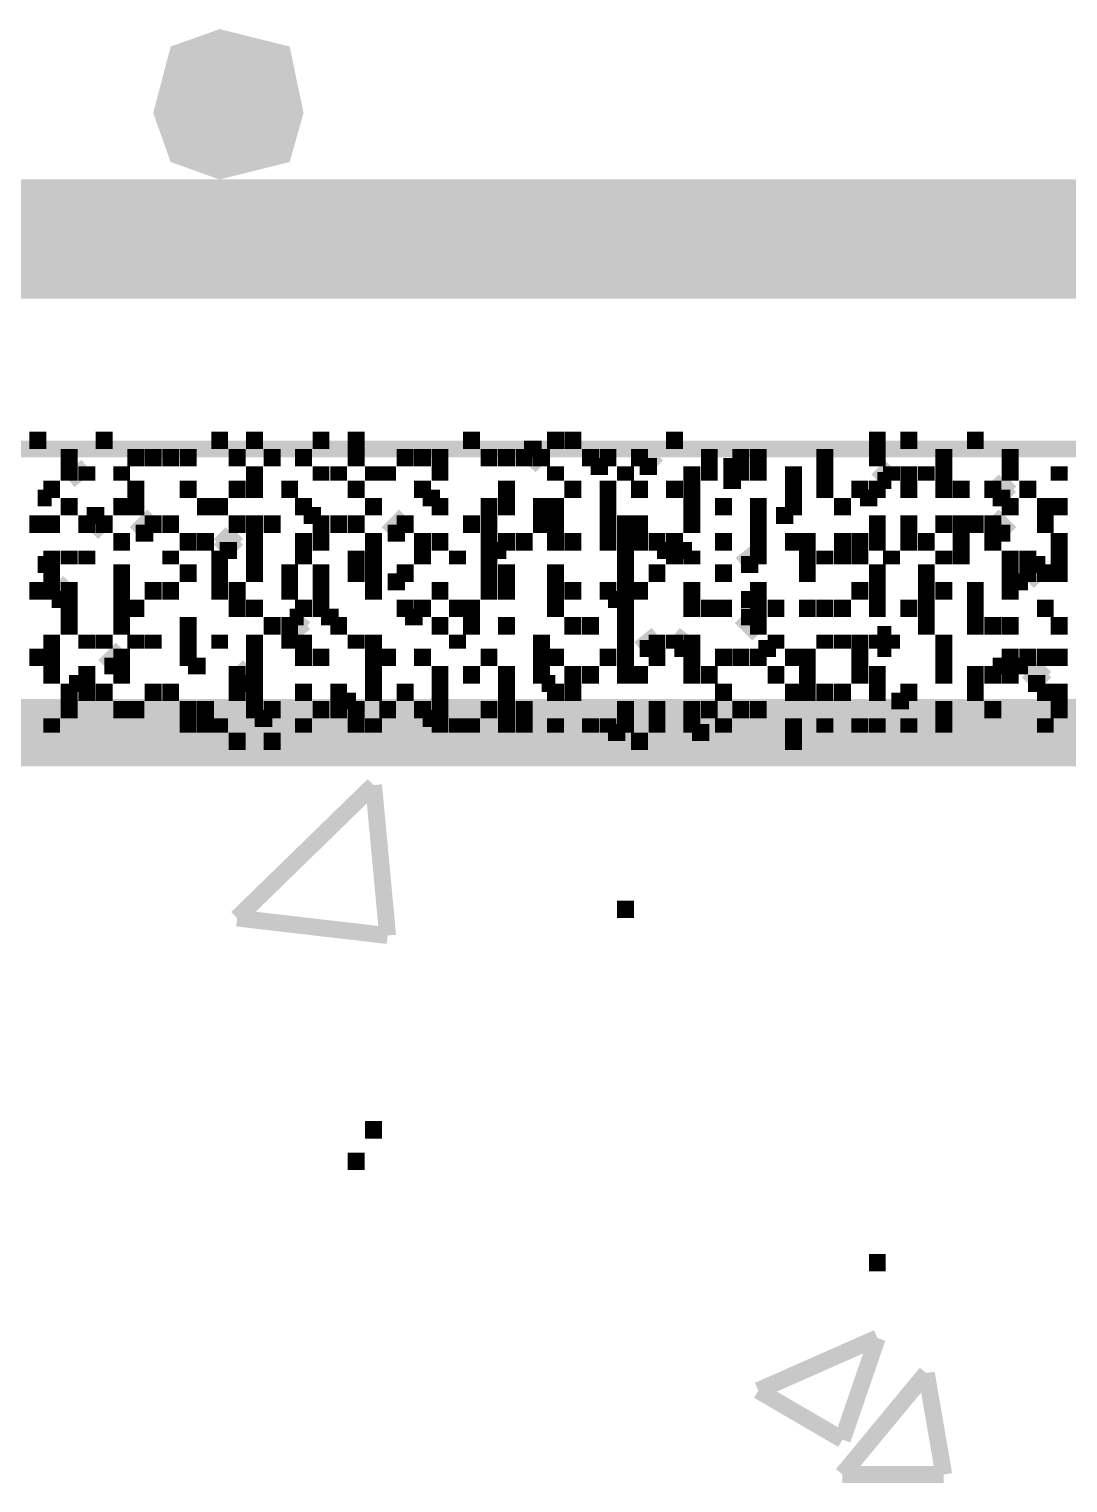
# Model space of a CAD drawing. Header units: millimetres. Extents: x 5 to 350, y 3 to 213.
# Drawn here: x 84.38 to 89.61, y 116.62 to 123.95 of the extents above; entities that cross this region are included whole.
import ezdxf

# ---------------------------------------------------------------- set-up
doc = ezdxf.new("R2010")
doc.units = ezdxf.units.MM
doc.layers.add('H', color=251, linetype='Continuous')
doc.layers.add('P', color=255, linetype='Continuous')

msp = doc.modelspace()

# ---------------------------------------------------------------- hatches: boundary and pattern name
at = {"layer": 'H', "linetype": 'Continuous'}
for points in [[(85.337, 123.525), (85.09, 123.86), (85.337, 123.948), (85.337, 123.525)], [(85.337, 123.525), (85.337, 123.948), (85.69, 123.86), (85.337, 123.525)], [(85.002, 123.525), (85.09, 123.86), (85.337, 123.525), (85.002, 123.525)], [(85.337, 123.525), (85.69, 123.86), (85.76, 123.525), (85.337, 123.525)], [(85.09, 123.278), (85.002, 123.525), (85.337, 123.525), (85.09, 123.278)], [(85.337, 123.19), (85.09, 123.278), (85.337, 123.525), (85.337, 123.19)], [(85.337, 123.19), (85.337, 123.525), (85.69, 123.278), (85.337, 123.19)], [(85.69, 123.278), (85.337, 123.525), (85.76, 123.525), (85.69, 123.278)], [(78.916, 122.59), (124.795, 123.19), (124.795, 122.59), (78.916, 122.59)], [(78.916, 122.59), (79.498, 123.19), (124.795, 123.19), (78.916, 122.59)]]:
    msp.add_hatch(color=256, dxfattribs=at).paths.add_polyline_path(points)

# ---------------------------------------------------------------- linework, layer by layer
at = {"layer": 'P'}
for points, const_width in [([(84.42, 121.832), (84.42, 121.92)], 0.085), ([(84.755, 121.832), (84.755, 121.92)], 0.085), ([(85.337, 121.832), (85.337, 121.92)], 0.085), ([(85.513, 121.832), (85.513, 121.92)], 0.085), ([(85.848, 121.832), (85.848, 121.92)], 0.085), ([(86.025, 121.832), (86.025, 121.92)], 0.085), ([(86.025, 121.832), (86.025, 121.92)], 0.085), ([(86.607, 121.832), (86.607, 121.92)], 0.085), ([(87.03, 121.832), (87.03, 121.92)], 0.085), ([(87.03, 121.832), (87.03, 121.92)], 0.085), ([(87.03, 121.832), (87.03, 121.92)], 0.085), ([(87.118, 121.832), (87.118, 121.92)], 0.085), ([(87.63, 121.832), (87.63, 121.92)], 0.085), ([(88.653, 121.832), (88.653, 121.92)], 0.085), ([(88.812, 121.832), (88.812, 121.92)], 0.085), ([(89.147, 121.832), (89.147, 121.92)], 0.085), ([(78.493, 121.832), (126.065, 121.832)], 0.085), ([(84.578, 121.744), (84.578, 121.832)], 0.085), ([(84.914, 121.744), (84.914, 121.832)], 0.085), ([(85.002, 121.744), (85.002, 121.832)], 0.085), ([(85.09, 121.744), (85.09, 121.832)], 0.085), ([(85.178, 121.744), (85.178, 121.832)], 0.085), ([(85.425, 121.744), (85.425, 121.832)], 0.085), ([(85.425, 121.744), (85.425, 121.832)], 0.085), ([(85.602, 121.744), (85.602, 121.832)], 0.085), ([(85.76, 121.744), (85.76, 121.832)], 0.085), ([(86.025, 121.744), (86.025, 121.832)], 0.085), ([(86.272, 121.744), (86.272, 121.832)], 0.085), ([(86.36, 121.744), (86.36, 121.832)], 0.085), ([(86.448, 121.744), (86.448, 121.832)], 0.085), ([(86.695, 121.744), (86.695, 121.832)], 0.085), ([(86.783, 121.744), (86.783, 121.832)], 0.085), ([(86.872, 121.832), (86.96, 121.832)], 0.085), ([(86.872, 121.832), (86.96, 121.744)], 0.085), ([(86.872, 121.744), (86.872, 121.832)], 0.085), ([(86.96, 121.744), (86.96, 121.832)], 0.085), ([(86.96, 121.744), (86.96, 121.832)], 0.085), ([(87.207, 121.744), (87.295, 121.832)], 0.085), ([(87.207, 121.744), (87.207, 121.832)], 0.085), ([(87.295, 121.744), (87.295, 121.832)], 0.085), ([(87.454, 121.744), (87.454, 121.832)], 0.085), ([(87.542, 121.744), (87.454, 121.832)], 0.085), ([(87.806, 121.744), (87.806, 121.832)], 0.085), ([(87.806, 121.744), (87.806, 121.832)], 0.085), ([(87.806, 121.744), (87.806, 121.832)], 0.085), ([(87.965, 121.744), (87.965, 121.832)], 0.085), ([(88.053, 121.744), (88.053, 121.832)], 0.085), ([(88.388, 121.744), (88.388, 121.832)], 0.085), ([(88.388, 121.744), (88.388, 121.832)], 0.085), ([(88.653, 121.744), (88.653, 121.832)], 0.085), ([(88.988, 121.744), (88.988, 121.832)], 0.085), ([(89.323, 121.744), (89.323, 121.832)], 0.085), ([(84.578, 121.673), (84.667, 121.744)], 0.085), ([(84.578, 121.673), (84.578, 121.744)], 0.085), ([(84.578, 121.673), (84.667, 121.744)], 0.085), ([(84.578, 121.673), (84.578, 121.744)], 0.085), ([(84.667, 121.673), (84.667, 121.744)], 0.085), ([(84.843, 121.673), (84.843, 121.744)], 0.085), ([(84.843, 121.673), (84.843, 121.744)], 0.085), ([(85.513, 121.673), (85.513, 121.744)], 0.085), ([(85.513, 121.673), (85.513, 121.744)], 0.085), ([(85.513, 121.673), (85.513, 121.744)], 0.085), ([(85.848, 121.673), (85.848, 121.744)], 0.085), ([(85.937, 121.673), (85.937, 121.744)], 0.085), ([(86.113, 121.673), (86.113, 121.744)], 0.085), ([(86.184, 121.673), (86.184, 121.744)], 0.085), ([(86.448, 121.673), (86.448, 121.744)], 0.085), ([(87.03, 121.673), (87.03, 121.744)], 0.085), ([(87.207, 121.744), (87.295, 121.744)], 0.085), ([(87.383, 121.673), (87.383, 121.744)], 0.085), ([(87.383, 121.673), (87.383, 121.744)], 0.085), ([(87.454, 121.744), (87.542, 121.744)], 0.085), ([(87.718, 121.673), (87.718, 121.744)], 0.085), ([(87.718, 121.673), (87.718, 121.744)], 0.085), ([(87.806, 121.673), (87.806, 121.744)], 0.085), ([(87.877, 121.744), (87.965, 121.744)], 0.085), ([(87.877, 121.744), (87.965, 121.744)], 0.085), ([(87.965, 121.673), (87.965, 121.744)], 0.085), ([(88.053, 121.673), (88.053, 121.744)], 0.085), ([(88.053, 121.673), (88.053, 121.744)], 0.085), ([(88.23, 121.673), (88.23, 121.744)], 0.085), ([(88.388, 121.673), (88.388, 121.744)], 0.085), ([(88.388, 121.673), (88.388, 121.744)], 0.085), ([(88.388, 121.673), (88.388, 121.744)], 0.085), ([(88.388, 121.673), (88.388, 121.744)], 0.085), ([(88.388, 121.673), (88.388, 121.744)], 0.085), ([(88.653, 121.673), (88.724, 121.744)], 0.085), ([(88.724, 121.673), (88.724, 121.744)], 0.085), ([(88.724, 121.673), (88.724, 121.744)], 0.085), ([(88.812, 121.673), (88.812, 121.744)], 0.085), ([(88.812, 121.673), (88.812, 121.744)], 0.085), ([(88.812, 121.673), (88.812, 121.744)], 0.085), ([(88.9, 121.673), (88.9, 121.744)], 0.085), ([(88.988, 121.673), (88.988, 121.744)], 0.085), ([(89.323, 121.673), (89.323, 121.744)], 0.085), ([(89.57, 121.673), (89.57, 121.744)], 0.085), ([(89.57, 121.673), (89.57, 121.744)], 0.085), ([(89.57, 121.673), (89.57, 121.744)], 0.085), ([(84.49, 121.585), (84.49, 121.673)], 0.085), ([(84.914, 121.585), (84.914, 121.673)], 0.085), ([(85.178, 121.585), (85.178, 121.673)], 0.085), ([(85.178, 121.585), (85.178, 121.673)], 0.085), ([(85.425, 121.585), (85.425, 121.673)], 0.085), ([(85.513, 121.585), (85.513, 121.673)], 0.085), ([(85.513, 121.585), (85.513, 121.673)], 0.085), ([(85.69, 121.585), (85.69, 121.673)], 0.085), ([(86.025, 121.585), (86.025, 121.673)], 0.085), ([(86.36, 121.585), (86.36, 121.673)], 0.085), ([(86.783, 121.585), (86.783, 121.673)], 0.085), ([(87.118, 121.585), (87.118, 121.673)], 0.085), ([(87.295, 121.585), (87.295, 121.673)], 0.085), ([(87.295, 121.585), (87.295, 121.673)], 0.085), ([(87.454, 121.585), (87.454, 121.673)], 0.085), ([(87.63, 121.585), (87.63, 121.673)], 0.085), ([(87.718, 121.585), (87.718, 121.673)], 0.085), ([(87.877, 121.673), (87.965, 121.673)], 0.085), ([(87.877, 121.673), (87.965, 121.673)], 0.085), ([(88.23, 121.585), (88.23, 121.673)], 0.085), ([(88.388, 121.585), (88.388, 121.673)], 0.085), ([(88.565, 121.585), (88.565, 121.673)], 0.085), ([(88.653, 121.585), (88.653, 121.673)], 0.085), ([(88.653, 121.673), (88.724, 121.673)], 0.085), ([(88.653, 121.585), (88.653, 121.673)], 0.085), ([(88.812, 121.585), (88.812, 121.673)], 0.085), ([(88.988, 121.585), (88.988, 121.673)], 0.085), ([(89.076, 121.585), (89.076, 121.673)], 0.085), ([(89.235, 121.585), (89.323, 121.673)], 0.085), ([(89.323, 121.585), (89.235, 121.673)], 0.085), ([(89.235, 121.585), (89.235, 121.673)], 0.085), ([(89.412, 121.585), (89.412, 121.673)], 0.085), ([(84.42, 121.585), (84.49, 121.585)], 0.085), ([(84.42, 121.585), (84.49, 121.585)], 0.085), ([(84.578, 121.497), (84.578, 121.585)], 0.085), ([(84.578, 121.497), (84.578, 121.585)], 0.085), ([(84.843, 121.497), (84.843, 121.585)], 0.085), ([(84.843, 121.497), (84.843, 121.585)], 0.085), ([(84.843, 121.497), (84.843, 121.585)], 0.085), ([(84.914, 121.585), (84.914, 121.497)], 0.085), ([(84.914, 121.497), (84.914, 121.585)], 0.085), ([(84.914, 121.497), (84.914, 121.585)], 0.085), ([(85.266, 121.497), (85.266, 121.585)], 0.085), ([(85.266, 121.497), (85.266, 121.585)], 0.085), ([(85.337, 121.497), (85.337, 121.585)], 0.085), ([(85.337, 121.497), (85.337, 121.585)], 0.085), ([(85.337, 121.497), (85.337, 121.585)], 0.085), ([(85.76, 121.497), (85.76, 121.585)], 0.085), ([(85.76, 121.497), (85.76, 121.585)], 0.085), ([(86.113, 121.497), (86.113, 121.585)], 0.085), ([(86.36, 121.585), (86.448, 121.585)], 0.085), ([(86.36, 121.585), (86.448, 121.585)], 0.085), ([(86.448, 121.497), (86.448, 121.585)], 0.085), ([(86.695, 121.497), (86.695, 121.585)], 0.085), ([(86.783, 121.497), (86.783, 121.585)], 0.085), ([(86.96, 121.497), (86.96, 121.585)], 0.085), ([(87.03, 121.497), (87.03, 121.585)], 0.085), ([(87.295, 121.585), (87.295, 121.497)], 0.085), ([(87.295, 121.497), (87.295, 121.585)], 0.085), ([(87.718, 121.497), (87.718, 121.585)], 0.085), ([(87.877, 121.497), (87.877, 121.585)], 0.085), ([(88.053, 121.497), (88.053, 121.585)], 0.085), ([(88.23, 121.497), (88.23, 121.585)], 0.085), ([(88.477, 121.497), (88.477, 121.585)], 0.085), ([(88.565, 121.585), (88.653, 121.585)], 0.085), ([(88.565, 121.585), (88.653, 121.585)], 0.085), ([(89.235, 121.585), (89.323, 121.585)], 0.085), ([(89.323, 121.497), (89.323, 121.585)], 0.085), ([(89.5, 121.497), (89.5, 121.585)], 0.085), ([(89.57, 121.497), (89.57, 121.585)], 0.085), ([(84.42, 121.408), (84.42, 121.497)], 0.085), ([(84.49, 121.408), (84.49, 121.497)], 0.085), ([(84.49, 121.408), (84.49, 121.497)], 0.085), ([(84.667, 121.497), (84.755, 121.497)], 0.085), ([(84.667, 121.497), (84.755, 121.408)], 0.085), ([(84.667, 121.408), (84.667, 121.497)], 0.085), ([(84.755, 121.408), (84.755, 121.497)], 0.085), ([(84.755, 121.408), (84.755, 121.497)], 0.085), ([(84.914, 121.408), (85.002, 121.497)], 0.085), ([(85.002, 121.408), (85.002, 121.497)], 0.085), ([(85.09, 121.408), (85.09, 121.497)], 0.085), ([(85.425, 121.408), (85.425, 121.497)], 0.085), ([(85.513, 121.408), (85.513, 121.497)], 0.085), ([(85.602, 121.408), (85.602, 121.497)], 0.085), ([(85.76, 121.497), (85.848, 121.497)], 0.085), ([(85.848, 121.408), (85.848, 121.497)], 0.085), ([(85.848, 121.408), (85.848, 121.497)], 0.085), ([(85.848, 121.408), (85.848, 121.497)], 0.085), ([(85.848, 121.408), (85.848, 121.497)], 0.085), ([(85.848, 121.408), (85.848, 121.497)], 0.085), ([(85.937, 121.408), (85.937, 121.497)], 0.085), ([(86.025, 121.408), (86.025, 121.497)], 0.085), ([(86.184, 121.408), (86.272, 121.497)], 0.085), ([(86.272, 121.408), (86.272, 121.497)], 0.085), ([(86.272, 121.408), (86.272, 121.497)], 0.085), ([(86.272, 121.408), (86.272, 121.497)], 0.085), ([(86.272, 121.408), (86.272, 121.497)], 0.085), ([(86.607, 121.408), (86.607, 121.497)], 0.085), ([(86.607, 121.408), (86.607, 121.497)], 0.085), ([(86.695, 121.408), (86.695, 121.497)], 0.085), ([(86.695, 121.408), (86.695, 121.497)], 0.085), ([(86.695, 121.408), (86.695, 121.497)], 0.085), ([(86.96, 121.408), (86.96, 121.497)], 0.085), ([(87.03, 121.408), (87.03, 121.497)], 0.085), ([(87.295, 121.408), (87.295, 121.497)], 0.085), ([(87.383, 121.408), (87.383, 121.497)], 0.085), ([(87.454, 121.408), (87.454, 121.497)], 0.085), ([(87.718, 121.408), (87.718, 121.497)], 0.085), ([(88.053, 121.408), (88.053, 121.497)], 0.085), ([(88.142, 121.497), (88.23, 121.497)], 0.085), ([(88.142, 121.497), (88.23, 121.497)], 0.085), ([(88.142, 121.497), (88.23, 121.497)], 0.085), ([(88.653, 121.408), (88.653, 121.497)], 0.085), ([(88.812, 121.408), (88.812, 121.497)], 0.085), ([(88.988, 121.408), (88.988, 121.497)], 0.085), ([(89.076, 121.408), (89.076, 121.497)], 0.085), ([(89.076, 121.408), (89.076, 121.497)], 0.085), ([(89.076, 121.408), (89.076, 121.497)], 0.085), ([(89.147, 121.408), (89.147, 121.497)], 0.085), ([(89.235, 121.408), (89.235, 121.497)], 0.085), ([(89.323, 121.408), (89.235, 121.497)], 0.085), ([(89.5, 121.408), (89.5, 121.497)], 0.085), ([(84.843, 121.32), (84.843, 121.408)], 0.085), ([(84.914, 121.408), (85.002, 121.408)], 0.085), ([(85.178, 121.32), (85.178, 121.408)], 0.085), ([(85.266, 121.32), (85.266, 121.408)], 0.085), ([(85.337, 121.32), (85.425, 121.408)], 0.085), ([(85.425, 121.32), (85.337, 121.408)], 0.085), ([(85.513, 121.32), (85.513, 121.408)], 0.085), ([(85.76, 121.32), (85.76, 121.408)], 0.085), ([(85.848, 121.32), (85.848, 121.408)], 0.085), ([(86.113, 121.32), (86.113, 121.408)], 0.085), ([(86.184, 121.408), (86.272, 121.408)], 0.085), ([(86.36, 121.32), (86.36, 121.408)], 0.085), ([(86.448, 121.32), (86.448, 121.408)], 0.085), ([(86.695, 121.32), (86.695, 121.408)], 0.085), ([(86.783, 121.32), (86.783, 121.408)], 0.085), ([(86.783, 121.32), (86.783, 121.408)], 0.085), ([(86.783, 121.32), (86.783, 121.408)], 0.085), ([(86.872, 121.32), (86.872, 121.408)], 0.085), ([(87.03, 121.32), (87.03, 121.408)], 0.085), ([(87.118, 121.32), (87.118, 121.408)], 0.085), ([(87.118, 121.32), (87.118, 121.408)], 0.085), ([(87.118, 121.32), (87.118, 121.408)], 0.085), ([(87.118, 121.32), (87.118, 121.408)], 0.085), ([(87.295, 121.32), (87.295, 121.408)], 0.085), ([(87.383, 121.32), (87.383, 121.408)], 0.085), ([(87.454, 121.32), (87.454, 121.408)], 0.085), ([(87.542, 121.32), (87.542, 121.408)], 0.085), ([(87.63, 121.32), (87.63, 121.408)], 0.085), ([(87.877, 121.32), (87.877, 121.408)], 0.085), ([(88.053, 121.32), (88.053, 121.408)], 0.085), ([(88.23, 121.32), (88.23, 121.408)], 0.085), ([(88.3, 121.32), (88.3, 121.408)], 0.085), ([(88.477, 121.32), (88.477, 121.408)], 0.085), ([(88.565, 121.32), (88.565, 121.408)], 0.085), ([(88.653, 121.32), (88.653, 121.408)], 0.085), ([(88.812, 121.32), (88.812, 121.408)], 0.085), ([(88.9, 121.32), (88.9, 121.408)], 0.085), ([(89.076, 121.32), (89.076, 121.408)], 0.085), ([(89.235, 121.408), (89.323, 121.408)], 0.085), ([(89.235, 121.32), (89.235, 121.408)], 0.085), ([(89.57, 121.32), (89.57, 121.408)], 0.085), ([(84.49, 121.25), (84.49, 121.32)], 0.085), ([(84.578, 121.25), (84.578, 121.32)], 0.085), ([(84.667, 121.25), (84.667, 121.32)], 0.085), ([(85.09, 121.25), (85.09, 121.32)], 0.085), ([(85.337, 121.32), (85.425, 121.32)], 0.085), ([(85.337, 121.25), (85.337, 121.32)], 0.085), ([(85.513, 121.25), (85.513, 121.32)], 0.085), ([(85.76, 121.25), (85.76, 121.32)], 0.085), ([(86.025, 121.25), (86.025, 121.32)], 0.085), ([(86.025, 121.25), (86.025, 121.32)], 0.085), ([(86.025, 121.25), (86.025, 121.32)], 0.085), ([(86.113, 121.25), (86.113, 121.32)], 0.085), ([(86.36, 121.25), (86.36, 121.32)], 0.085), ([(86.536, 121.25), (86.536, 121.32)], 0.085), ([(86.695, 121.32), (86.783, 121.32)], 0.085), ([(86.695, 121.32), (86.783, 121.32)], 0.085), ([(86.695, 121.25), (86.695, 121.32)], 0.085), ([(87.383, 121.25), (87.383, 121.32)], 0.085), ([(87.542, 121.32), (87.63, 121.32)], 0.085), ([(87.63, 121.32), (87.542, 121.32)], 0.085), ([(87.63, 121.32), (87.718, 121.32)], 0.085), ([(87.63, 121.32), (87.63, 121.25)], 0.085), ([(87.63, 121.25), (87.63, 121.32)], 0.085), ([(87.718, 121.25), (87.718, 121.32)], 0.085), ([(87.718, 121.25), (87.718, 121.32)], 0.085), ([(87.718, 121.25), (87.718, 121.32)], 0.085), ([(87.965, 121.25), (88.053, 121.32)], 0.085), ([(88.053, 121.25), (88.053, 121.32)], 0.085), ([(88.053, 121.25), (88.053, 121.32)], 0.085), ([(88.053, 121.25), (88.053, 121.32)], 0.085), ([(88.053, 121.25), (88.053, 121.32)], 0.085), ([(88.3, 121.25), (88.3, 121.32)], 0.085), ([(88.388, 121.25), (88.388, 121.32)], 0.085), ([(88.477, 121.25), (88.477, 121.32)], 0.085), ([(88.477, 121.25), (88.477, 121.32)], 0.085), ([(88.477, 121.25), (88.477, 121.32)], 0.085), ([(88.565, 121.25), (88.565, 121.32)], 0.085), ([(88.565, 121.25), (88.565, 121.32)], 0.085), ([(88.565, 121.25), (88.565, 121.32)], 0.085), ([(88.724, 121.25), (88.724, 121.32)], 0.085), ([(88.988, 121.25), (88.988, 121.32)], 0.085), ([(89.076, 121.25), (89.076, 121.32)], 0.085), ([(89.323, 121.25), (89.323, 121.32)], 0.085), ([(89.412, 121.25), (89.412, 121.32)], 0.085), ([(89.57, 121.25), (89.57, 121.32)], 0.085), ([(84.42, 121.25), (84.49, 121.25)], 0.085), ([(84.42, 121.25), (84.49, 121.25)], 0.085), ([(84.49, 121.162), (84.49, 121.25)], 0.085), ([(84.49, 121.162), (84.49, 121.25)], 0.085), ([(84.843, 121.162), (84.843, 121.25)], 0.085), ([(84.843, 121.162), (84.843, 121.25)], 0.085), ([(85.178, 121.162), (85.178, 121.25)], 0.085), ([(85.178, 121.162), (85.178, 121.25)], 0.085), ([(85.178, 121.162), (85.178, 121.25)], 0.085), ([(85.337, 121.25), (85.337, 121.162)], 0.085), ([(85.337, 121.162), (85.337, 121.25)], 0.085), ([(85.513, 121.162), (85.513, 121.25)], 0.085), ([(85.513, 121.162), (85.513, 121.25)], 0.085), ([(85.69, 121.162), (85.69, 121.25)], 0.085), ([(85.848, 121.162), (85.848, 121.25)], 0.085), ([(86.025, 121.162), (86.025, 121.25)], 0.085), ([(86.113, 121.162), (86.113, 121.25)], 0.085), ([(86.272, 121.162), (86.272, 121.25)], 0.085), ([(86.695, 121.162), (86.695, 121.25)], 0.085), ([(86.695, 121.162), (86.695, 121.25)], 0.085), ([(86.695, 121.162), (86.695, 121.25)], 0.085), ([(86.783, 121.162), (86.783, 121.25)], 0.085), ([(87.03, 121.162), (87.03, 121.25)], 0.085), ([(87.383, 121.162), (87.383, 121.25)], 0.085), ([(87.542, 121.162), (87.542, 121.25)], 0.085), ([(87.877, 121.162), (87.877, 121.25)], 0.085), ([(87.965, 121.25), (88.053, 121.25)], 0.085), ([(88.3, 121.162), (88.3, 121.25)], 0.085), ([(88.653, 121.162), (88.653, 121.25)], 0.085), ([(88.9, 121.162), (88.9, 121.25)], 0.085), ([(88.9, 121.162), (88.9, 121.25)], 0.085), ([(88.9, 121.162), (88.9, 121.25)], 0.085), ([(89.323, 121.162), (89.323, 121.25)], 0.085), ([(89.412, 121.25), (89.5, 121.25)], 0.085), ([(89.412, 121.25), (89.412, 121.162)], 0.085), ([(89.412, 121.162), (89.5, 121.25)], 0.085), ([(89.5, 121.162), (89.5, 121.25)], 0.085), ([(89.5, 121.162), (89.5, 121.25)], 0.085), ([(89.57, 121.162), (89.57, 121.25)], 0.085), ([(84.42, 121.073), (84.42, 121.162)], 0.085), ([(84.49, 121.073), (84.578, 121.162)], 0.085), ([(84.49, 121.073), (84.49, 121.162)], 0.085), ([(84.578, 121.073), (84.578, 121.162)], 0.085), ([(84.843, 121.073), (84.843, 121.162)], 0.085), ([(85.002, 121.073), (85.002, 121.162)], 0.085), ([(85.002, 121.073), (85.002, 121.162)], 0.085), ([(85.002, 121.073), (85.002, 121.162)], 0.085), ([(85.09, 121.073), (85.09, 121.162)], 0.085), ([(85.337, 121.073), (85.337, 121.162)], 0.085), ([(85.337, 121.073), (85.337, 121.162)], 0.085), ([(85.425, 121.073), (85.425, 121.162)], 0.085), ([(85.69, 121.073), (85.69, 121.162)], 0.085), ([(85.848, 121.073), (85.848, 121.162)], 0.085), ([(86.113, 121.073), (86.113, 121.162)], 0.085), ([(86.113, 121.073), (86.113, 121.162)], 0.085), ([(86.184, 121.162), (86.272, 121.162)], 0.085), ([(86.184, 121.162), (86.272, 121.162)], 0.085), ([(86.448, 121.073), (86.448, 121.162)], 0.085), ([(86.448, 121.073), (86.448, 121.162)], 0.085), ([(86.695, 121.073), (86.695, 121.162)], 0.085), ([(86.783, 121.073), (86.783, 121.162)], 0.085), ([(87.03, 121.073), (87.03, 121.162)], 0.085), ([(87.118, 121.073), (87.118, 121.162)], 0.085), ([(87.118, 121.073), (87.118, 121.162)], 0.085), ([(87.118, 121.073), (87.118, 121.162)], 0.085), ([(87.118, 121.073), (87.118, 121.162)], 0.085), ([(87.118, 121.073), (87.118, 121.162)], 0.085), ([(87.295, 121.073), (87.295, 121.162)], 0.085), ([(87.383, 121.073), (87.383, 121.162)], 0.085), ([(87.454, 121.073), (87.454, 121.162)], 0.085), ([(87.718, 121.073), (87.718, 121.162)], 0.085), ([(88.053, 121.073), (88.053, 121.162)], 0.085), ([(88.565, 121.073), (88.565, 121.162)], 0.085), ([(88.653, 121.073), (88.653, 121.162)], 0.085), ([(88.9, 121.073), (88.9, 121.162)], 0.085), ([(88.988, 121.073), (88.988, 121.162)], 0.085), ([(89.147, 121.073), (89.147, 121.162)], 0.085), ([(89.323, 121.162), (89.412, 121.162)], 0.085), ([(89.323, 121.162), (89.412, 121.162)], 0.085), ([(89.412, 121.162), (89.323, 121.162)], 0.085), ([(89.323, 121.073), (89.323, 121.162)], 0.085), ([(84.49, 121.073), (84.578, 121.073)], 0.085), ([(84.578, 120.985), (84.578, 121.073)], 0.085), ([(84.843, 120.985), (84.843, 121.073)], 0.085), ([(84.843, 120.985), (84.843, 121.073)], 0.085), ([(84.843, 120.985), (84.843, 121.073)], 0.085), ([(84.914, 120.985), (84.914, 121.073)], 0.085), ([(84.914, 120.985), (84.914, 121.073)], 0.085), ([(85.425, 121.073), (85.425, 120.985)], 0.085), ([(85.425, 120.985), (85.425, 121.073)], 0.085), ([(85.513, 120.985), (85.513, 121.073)], 0.085), ([(85.76, 120.985), (85.76, 121.073)], 0.085), ([(85.848, 120.985), (85.848, 121.073)], 0.085), ([(86.272, 120.985), (86.272, 121.073)], 0.085), ([(86.36, 120.985), (86.36, 121.073)], 0.085), ([(86.36, 120.985), (86.36, 121.073)], 0.085), ([(86.536, 120.985), (86.536, 121.073)], 0.085), ([(86.607, 120.985), (86.607, 121.073)], 0.085), ([(87.03, 120.985), (87.03, 121.073)], 0.085), ([(87.295, 121.073), (87.383, 121.073)], 0.085), ([(87.295, 121.073), (87.383, 121.073)], 0.085), ([(87.383, 120.985), (87.383, 121.073)], 0.085), ([(87.718, 120.985), (87.718, 121.073)], 0.085), ([(87.806, 120.985), (87.806, 121.073)], 0.085), ([(87.877, 120.985), (87.877, 121.073)], 0.085), ([(87.965, 121.073), (88.053, 121.073)], 0.085), ([(87.965, 121.073), (88.053, 121.073)], 0.085), ([(88.053, 120.985), (88.053, 121.073)], 0.085), ([(88.142, 120.985), (88.142, 121.073)], 0.085), ([(88.142, 120.985), (88.142, 121.073)], 0.085), ([(88.3, 120.985), (88.3, 121.073)], 0.085), ([(88.388, 120.985), (88.388, 121.073)], 0.085), ([(88.477, 120.985), (88.477, 121.073)], 0.085), ([(88.653, 120.985), (88.653, 121.073)], 0.085), ([(88.812, 120.985), (88.812, 121.073)], 0.085), ([(88.812, 120.985), (88.812, 121.073)], 0.085), ([(88.9, 120.985), (88.9, 121.073)], 0.085), ([(88.9, 120.985), (88.9, 121.073)], 0.085), ([(88.9, 120.985), (88.9, 121.073)], 0.085), ([(89.147, 120.985), (89.147, 121.073)], 0.085), ([(89.5, 120.985), (89.5, 121.073)], 0.085), ([(89.5, 120.985), (89.5, 121.073)], 0.085), ([(84.578, 120.897), (84.578, 120.985)], 0.085), ([(84.843, 120.897), (84.843, 120.985)], 0.085), ([(85.178, 120.897), (85.178, 120.985)], 0.085), ([(85.602, 120.897), (85.602, 120.985)], 0.085), ([(85.69, 120.985), (85.76, 120.985)], 0.085), ([(85.69, 120.985), (85.76, 120.897)], 0.085), ([(85.69, 120.897), (85.76, 120.985)], 0.085), ([(85.69, 120.897), (85.69, 120.985)], 0.085), ([(85.848, 120.985), (85.937, 120.985)], 0.085), ([(85.937, 120.985), (85.848, 120.985)], 0.085), ([(85.937, 120.897), (85.937, 120.985)], 0.085), ([(85.937, 120.897), (85.937, 120.985)], 0.085), ([(86.272, 120.985), (86.36, 120.985)], 0.085), ([(86.272, 120.985), (86.36, 120.985)], 0.085), ([(86.448, 120.897), (86.448, 120.985)], 0.085), ([(86.607, 120.897), (86.607, 120.985)], 0.085), ([(86.607, 120.897), (86.607, 120.985)], 0.085), ([(86.607, 120.897), (86.607, 120.985)], 0.085), ([(86.783, 120.897), (86.783, 120.985)], 0.085), ([(86.783, 120.897), (86.783, 120.985)], 0.085), ([(86.783, 120.897), (86.783, 120.985)], 0.085), ([(86.783, 120.897), (86.783, 120.985)], 0.085), ([(87.118, 120.897), (87.118, 120.985)], 0.085), ([(87.207, 120.897), (87.207, 120.985)], 0.085), ([(87.207, 120.897), (87.207, 120.985)], 0.085), ([(87.207, 120.897), (87.207, 120.985)], 0.085), ([(87.383, 120.897), (87.383, 120.985)], 0.085), ([(87.965, 120.985), (88.053, 120.985)], 0.085), ([(87.965, 120.985), (88.053, 120.897)], 0.085), ([(88.053, 120.897), (88.053, 120.985)], 0.085), ([(88.053, 120.897), (88.053, 120.985)], 0.085), ([(88.053, 120.897), (88.053, 120.985)], 0.085), ([(88.9, 120.897), (88.9, 120.985)], 0.085), ([(89.147, 120.897), (89.147, 120.985)], 0.085), ([(89.235, 120.897), (89.235, 120.985)], 0.085), ([(89.323, 120.897), (89.323, 120.985)], 0.085), ([(89.323, 120.897), (89.323, 120.985)], 0.085), ([(89.57, 120.897), (89.57, 120.985)], 0.085), ([(84.49, 120.826), (84.49, 120.897)], 0.085), ([(84.667, 120.826), (84.667, 120.897)], 0.085), ([(84.755, 120.826), (84.755, 120.897)], 0.085), ([(84.914, 120.826), (84.914, 120.897)], 0.085), ([(85.002, 120.826), (85.002, 120.897)], 0.085), ([(85.178, 120.826), (85.178, 120.897)], 0.085), ([(85.337, 120.826), (85.337, 120.897)], 0.085), ([(85.513, 120.826), (85.513, 120.897)], 0.085), ([(85.69, 120.826), (85.69, 120.897)], 0.085), ([(85.76, 120.826), (85.76, 120.897)], 0.085), ([(86.025, 120.826), (86.025, 120.897)], 0.085), ([(86.113, 120.826), (86.113, 120.897)], 0.085), ([(86.536, 120.826), (86.536, 120.897)], 0.085), ([(86.96, 120.826), (86.96, 120.897)], 0.085), ([(87.383, 120.826), (87.383, 120.897)], 0.085), ([(87.454, 120.826), (87.542, 120.897)], 0.085), ([(87.542, 120.826), (87.542, 120.897)], 0.085), ([(87.63, 120.826), (87.63, 120.897)], 0.085), ([(87.718, 120.826), (87.63, 120.897)], 0.085), ([(87.718, 120.826), (87.718, 120.897)], 0.085), ([(87.718, 120.826), (87.718, 120.897)], 0.085), ([(88.142, 120.826), (88.142, 120.897)], 0.085), ([(88.388, 120.826), (88.388, 120.897)], 0.085), ([(88.388, 120.826), (88.388, 120.897)], 0.085), ([(88.388, 120.826), (88.388, 120.897)], 0.085), ([(88.388, 120.826), (88.388, 120.897)], 0.085), ([(88.477, 120.826), (88.477, 120.897)], 0.085), ([(88.565, 120.826), (88.565, 120.897)], 0.085), ([(88.653, 120.826), (88.653, 120.897)], 0.085), ([(88.653, 120.897), (88.724, 120.897)], 0.085), ([(88.653, 120.826), (88.653, 120.897)], 0.085), ([(88.724, 120.826), (88.724, 120.897)], 0.085), ([(88.724, 120.826), (88.724, 120.897)], 0.085), ([(88.988, 120.826), (88.988, 120.897)], 0.085), ([(84.42, 120.738), (84.42, 120.826)], 0.085), ([(84.49, 120.738), (84.49, 120.826)], 0.085), ([(84.755, 120.738), (84.843, 120.826)], 0.085), ([(84.843, 120.738), (84.843, 120.826)], 0.085), ([(84.843, 120.738), (84.843, 120.826)], 0.085), ([(84.843, 120.738), (84.843, 120.826)], 0.085), ([(85.178, 120.738), (85.178, 120.826)], 0.085), ([(85.178, 120.738), (85.178, 120.826)], 0.085), ([(85.178, 120.738), (85.178, 120.826)], 0.085), ([(85.178, 120.738), (85.178, 120.826)], 0.085), ([(85.178, 120.738), (85.178, 120.826)], 0.085), ([(85.513, 120.738), (85.513, 120.826)], 0.085), ([(85.513, 120.738), (85.513, 120.826)], 0.085), ([(85.76, 120.738), (85.76, 120.826)], 0.085), ([(85.848, 120.738), (85.848, 120.826)], 0.085), ([(86.113, 120.738), (86.113, 120.826)], 0.085), ([(86.184, 120.738), (86.184, 120.826)], 0.085), ([(86.184, 120.738), (86.184, 120.826)], 0.085), ([(86.36, 120.738), (86.36, 120.826)], 0.085), ([(86.36, 120.738), (86.36, 120.826)], 0.085), ([(86.695, 120.738), (86.695, 120.826)], 0.085), ([(86.695, 120.738), (86.695, 120.826)], 0.085), ([(86.96, 120.738), (86.96, 120.826)], 0.085), ([(87.03, 120.738), (87.03, 120.826)], 0.085), ([(87.03, 120.738), (87.03, 120.826)], 0.085), ([(87.295, 120.738), (87.295, 120.826)], 0.085), ([(87.383, 120.738), (87.383, 120.826)], 0.085), ([(87.454, 120.826), (87.542, 120.826)], 0.085), ([(87.542, 120.738), (87.542, 120.826)], 0.085), ([(87.63, 120.826), (87.718, 120.826)], 0.085), ([(87.718, 120.738), (87.718, 120.826)], 0.085), ([(87.718, 120.738), (87.718, 120.826)], 0.085), ([(87.877, 120.738), (87.877, 120.826)], 0.085), ([(87.965, 120.738), (87.965, 120.826)], 0.085), ([(87.965, 120.738), (87.965, 120.826)], 0.085), ([(88.053, 120.826), (88.142, 120.826)], 0.085), ([(88.053, 120.826), (88.142, 120.826)], 0.085), ([(88.053, 120.738), (88.053, 120.826)], 0.085), ([(88.23, 120.738), (88.23, 120.826)], 0.085), ([(88.3, 120.738), (88.3, 120.826)], 0.085), ([(88.565, 120.738), (88.565, 120.826)], 0.085), ([(88.565, 120.738), (88.565, 120.826)], 0.085), ([(88.565, 120.738), (88.565, 120.826)], 0.085), ([(88.653, 120.826), (88.724, 120.826)], 0.085), ([(88.988, 120.738), (88.988, 120.826)], 0.085), ([(88.988, 120.738), (88.988, 120.826)], 0.085), ([(88.988, 120.738), (88.988, 120.826)], 0.085), ([(89.323, 120.738), (89.323, 120.826)], 0.085), ([(89.323, 120.738), (89.323, 120.826)], 0.085), ([(89.323, 120.738), (89.323, 120.826)], 0.085), ([(89.412, 120.738), (89.412, 120.826)], 0.085), ([(89.5, 120.738), (89.5, 120.826)], 0.085), ([(89.57, 120.738), (89.57, 120.826)], 0.085), ([(84.49, 120.65), (84.49, 120.738)], 0.085), ([(84.49, 120.65), (84.49, 120.738)], 0.085), ([(84.667, 120.65), (84.667, 120.738)], 0.085), ([(84.755, 120.738), (84.843, 120.738)], 0.085), ([(84.843, 120.65), (84.843, 120.738)], 0.085), ([(85.178, 120.738), (85.266, 120.738)], 0.085), ([(85.425, 120.65), (85.425, 120.738)], 0.085), ([(85.513, 120.65), (85.425, 120.738)], 0.085), ([(85.425, 120.65), (85.425, 120.738)], 0.085), ([(85.513, 120.65), (85.513, 120.738)], 0.085), ([(86.113, 120.738), (86.113, 120.65)], 0.085), ([(86.113, 120.65), (86.113, 120.738)], 0.085), ([(86.113, 120.65), (86.113, 120.738)], 0.085), ([(86.448, 120.65), (86.448, 120.738)], 0.085), ([(86.448, 120.65), (86.448, 120.738)], 0.085), ([(86.607, 120.65), (86.607, 120.738)], 0.085), ([(86.783, 120.65), (86.783, 120.738)], 0.085), ([(86.96, 120.65), (86.96, 120.738)], 0.085), ([(86.96, 120.65), (86.96, 120.738)], 0.085), ([(87.118, 120.65), (87.118, 120.738)], 0.085), ([(87.207, 120.65), (87.207, 120.738)], 0.085), ([(87.383, 120.65), (87.383, 120.738)], 0.085), ([(87.454, 120.65), (87.454, 120.738)], 0.085), ([(87.454, 120.65), (87.454, 120.738)], 0.085), ([(87.718, 120.65), (87.718, 120.738)], 0.085), ([(87.806, 120.65), (87.806, 120.738)], 0.085), ([(88.142, 120.65), (88.142, 120.738)], 0.085), ([(88.3, 120.65), (88.3, 120.738)], 0.085), ([(88.565, 120.65), (88.565, 120.738)], 0.085), ([(88.653, 120.65), (88.653, 120.738)], 0.085), ([(88.988, 120.65), (88.988, 120.738)], 0.085), ([(88.988, 120.65), (88.988, 120.738)], 0.085), ([(88.988, 120.65), (88.988, 120.738)], 0.085), ([(89.147, 120.65), (89.147, 120.738)], 0.085), ([(89.147, 120.65), (89.147, 120.738)], 0.085), ([(89.235, 120.738), (89.323, 120.738)], 0.085), ([(89.235, 120.738), (89.323, 120.738)], 0.085), ([(89.235, 120.65), (89.235, 120.738)], 0.085), ([(89.323, 120.738), (89.412, 120.738)], 0.085), ([(89.323, 120.65), (89.323, 120.738)], 0.085), ([(89.412, 120.65), (89.5, 120.738)], 0.085), ([(89.5, 120.65), (89.412, 120.738)], 0.085), ([(84.578, 120.65), (84.667, 120.65)], 0.085), ([(84.578, 120.65), (84.667, 120.65)], 0.085), ([(84.578, 120.562), (84.578, 120.65)], 0.085), ([(84.667, 120.562), (84.667, 120.65)], 0.085), ([(84.667, 120.562), (84.667, 120.65)], 0.085), ([(84.667, 120.562), (84.667, 120.65)], 0.085), ([(84.755, 120.562), (84.755, 120.65)], 0.085), ([(85.002, 120.562), (85.002, 120.65)], 0.085), ([(85.09, 120.562), (85.09, 120.65)], 0.085), ([(85.09, 120.562), (85.09, 120.65)], 0.085), ([(85.09, 120.562), (85.09, 120.65)], 0.085), ([(85.425, 120.65), (85.513, 120.65)], 0.085), ([(85.425, 120.562), (85.425, 120.65)], 0.085), ([(85.513, 120.562), (85.513, 120.65)], 0.085), ([(85.513, 120.562), (85.513, 120.65)], 0.085), ([(85.513, 120.562), (85.513, 120.65)], 0.085), ([(85.76, 120.562), (85.76, 120.65)], 0.085), ([(85.937, 120.562), (85.937, 120.65)], 0.085), ([(86.113, 120.562), (86.113, 120.65)], 0.085), ([(86.113, 120.562), (86.113, 120.65)], 0.085), ([(86.113, 120.562), (86.113, 120.65)], 0.085), ([(86.272, 120.562), (86.272, 120.65)], 0.085), ([(86.448, 120.562), (86.448, 120.65)], 0.085), ([(86.783, 120.562), (86.783, 120.65)], 0.085), ([(86.96, 120.65), (87.03, 120.65)], 0.085), ([(86.96, 120.65), (87.03, 120.65)], 0.085), ([(87.03, 120.562), (87.03, 120.65)], 0.085), ([(87.118, 120.562), (87.118, 120.65)], 0.085), ([(87.877, 120.562), (87.877, 120.65)], 0.085), ([(87.877, 120.562), (87.877, 120.65)], 0.085), ([(87.877, 120.562), (87.877, 120.65)], 0.085), ([(88.23, 120.562), (88.23, 120.65)], 0.085), ([(88.3, 120.562), (88.3, 120.65)], 0.085), ([(88.388, 120.562), (88.388, 120.65)], 0.085), ([(88.477, 120.562), (88.477, 120.65)], 0.085), ([(88.477, 120.562), (88.477, 120.65)], 0.085), ([(88.653, 120.562), (88.653, 120.65)], 0.085), ([(88.812, 120.562), (88.812, 120.65)], 0.085), ([(88.812, 120.562), (88.812, 120.65)], 0.085), ([(89.147, 120.562), (89.147, 120.65)], 0.085), ([(89.412, 120.65), (89.5, 120.65)], 0.085), ([(89.5, 120.562), (89.5, 120.65)], 0.085), ([(89.57, 120.562), (89.57, 120.65)], 0.085), ([(84.578, 120.474), (84.578, 120.562)], 0.085), ([(84.843, 120.474), (84.843, 120.562)], 0.085), ([(84.914, 120.474), (84.914, 120.562)], 0.085), ([(85.178, 120.474), (85.178, 120.562)], 0.085), ([(85.266, 120.474), (85.266, 120.562)], 0.085), ([(85.513, 120.474), (85.513, 120.562)], 0.085), ([(85.602, 120.474), (85.602, 120.562)], 0.085), ([(85.602, 120.474), (85.602, 120.562)], 0.085), ([(85.602, 120.474), (85.602, 120.562)], 0.085), ([(85.848, 120.474), (85.848, 120.562)], 0.085), ([(85.937, 120.562), (86.025, 120.562)], 0.085), ([(86.025, 120.474), (85.937, 120.562)], 0.085), ([(85.937, 120.474), (85.937, 120.562)], 0.085), ([(86.025, 120.474), (86.025, 120.562)], 0.085), ([(86.184, 120.474), (86.184, 120.562)], 0.085), ([(86.184, 120.474), (86.184, 120.562)], 0.085), ([(86.36, 120.474), (86.448, 120.562)], 0.085), ([(86.36, 120.474), (86.36, 120.562)], 0.085), ([(86.448, 120.474), (86.448, 120.562)], 0.085), ([(86.448, 120.474), (86.448, 120.562)], 0.085), ([(86.448, 120.474), (86.448, 120.562)], 0.085), ([(86.695, 120.474), (86.695, 120.562)], 0.085), ([(86.783, 120.474), (86.783, 120.562)], 0.085), ([(86.783, 120.474), (86.783, 120.562)], 0.085), ([(86.783, 120.474), (86.783, 120.562)], 0.085), ([(86.872, 120.474), (86.872, 120.562)], 0.085), ([(86.872, 120.474), (86.872, 120.562)], 0.085), ([(86.872, 120.474), (86.872, 120.562)], 0.085), ([(87.383, 120.474), (87.383, 120.562)], 0.085), ([(87.542, 120.474), (87.542, 120.562)], 0.085), ([(87.718, 120.474), (87.718, 120.562)], 0.085), ([(87.806, 120.474), (87.806, 120.562)], 0.085), ([(87.965, 120.474), (87.965, 120.562)], 0.085), ([(88.053, 120.474), (88.053, 120.562)], 0.085), ([(88.724, 120.562), (88.812, 120.562)], 0.085), ([(88.724, 120.562), (88.812, 120.562)], 0.085), ([(88.724, 120.562), (88.812, 120.562)], 0.085), ([(88.988, 120.474), (88.988, 120.562)], 0.085), ([(89.235, 120.474), (89.235, 120.562)], 0.085), ([(89.235, 120.474), (89.235, 120.562)], 0.085), ([(89.57, 120.474), (89.57, 120.562)], 0.085), ([(78.493, 120.403), (126.065, 120.403)], 0.339), ([(126.065, 120.403), (78.493, 120.403)], 0.339), ([(84.49, 120.403), (84.49, 120.474)], 0.085), ([(85.178, 120.403), (85.178, 120.474)], 0.085), ([(85.266, 120.403), (85.266, 120.474)], 0.085), ([(85.337, 120.403), (85.337, 120.474)], 0.085), ([(85.513, 120.474), (85.602, 120.474)], 0.085), ([(85.513, 120.474), (85.602, 120.474)], 0.085), ([(85.76, 120.403), (85.76, 120.474)], 0.085), ([(86.025, 120.403), (86.025, 120.474)], 0.085), ([(86.113, 120.403), (86.113, 120.474)], 0.085), ([(86.36, 120.474), (86.448, 120.474)], 0.085), ([(86.448, 120.474), (86.448, 120.403)], 0.085), ([(86.448, 120.403), (86.448, 120.474)], 0.085), ([(86.536, 120.403), (86.536, 120.474)], 0.085), ([(86.607, 120.403), (86.607, 120.474)], 0.085), ([(86.783, 120.403), (86.783, 120.474)], 0.085), ([(86.783, 120.403), (86.783, 120.474)], 0.085), ([(86.872, 120.403), (86.872, 120.474)], 0.085), ([(87.03, 120.403), (87.03, 120.474)], 0.085), ([(87.03, 120.403), (87.03, 120.474)], 0.085), ([(87.207, 120.403), (87.207, 120.474)], 0.085), ([(87.295, 120.403), (87.295, 120.474)], 0.085), ([(87.295, 120.403), (87.295, 120.474)], 0.085), ([(87.295, 120.403), (87.295, 120.474)], 0.085), ([(87.383, 120.403), (87.383, 120.474)], 0.085), ([(87.383, 120.403), (87.383, 120.474)], 0.085), ([(87.383, 120.403), (87.383, 120.474)], 0.085), ([(87.542, 120.403), (87.542, 120.474)], 0.085), ([(87.718, 120.403), (87.718, 120.474)], 0.085), ([(87.877, 120.403), (87.877, 120.474)], 0.085), ([(88.23, 120.403), (88.23, 120.474)], 0.085), ([(88.388, 120.403), (88.388, 120.474)], 0.085), ([(88.565, 120.403), (88.565, 120.474)], 0.085), ([(88.653, 120.403), (88.653, 120.474)], 0.085), ([(88.812, 120.403), (88.812, 120.474)], 0.085), ([(88.988, 120.403), (88.988, 120.474)], 0.085), ([(89.5, 120.403), (89.5, 120.474)], 0.085), ([(85.425, 120.315), (85.425, 120.403)], 0.085), ([(85.602, 120.315), (85.602, 120.403)], 0.085), ([(87.295, 120.403), (87.383, 120.403)], 0.085), ([(87.295, 120.403), (87.383, 120.403)], 0.085), ([(87.383, 120.315), (87.454, 120.403)], 0.085), ([(87.454, 120.315), (87.454, 120.403)], 0.085), ([(87.718, 120.403), (87.806, 120.403)], 0.085), ([(87.718, 120.403), (87.806, 120.403)], 0.085), ([(87.806, 120.403), (87.718, 120.403)], 0.085), ([(88.23, 120.315), (88.23, 120.403)], 0.085), ([(88.23, 120.315), (88.23, 120.403)], 0.085), ([(88.23, 120.315), (88.3, 120.403)], 0.085), ([(88.23, 120.315), (88.23, 120.403)], 0.085), ([(88.23, 120.315), (88.23, 120.403)], 0.085), ([(85.425, 119.468), (86.113, 120.138)], 0.085), ([(86.184, 119.38), (86.113, 120.138)], 0.085), ([(87.383, 119.468), (87.383, 119.556)], 0.085), ([(85.425, 119.468), (86.184, 119.38)], 0.085), ([(86.113, 118.357), (86.113, 118.445)], 0.085), ([(86.025, 118.198), (86.025, 118.286)], 0.085), ([(88.653, 117.687), (88.653, 117.775)], 0.085), ([(88.053, 117.087), (88.653, 117.352)], 0.085), ([(88.477, 116.84), (88.653, 117.352)], 0.085), ([(88.477, 116.664), (88.9, 117.175)], 0.085), ([(88.988, 116.664), (88.9, 117.175)], 0.085), ([(88.053, 117.087), (88.477, 116.84)], 0.085), ([(88.477, 116.664), (88.988, 116.664)], 0.085)]:
    msp.add_lwpolyline(points, dxfattribs=dict(at, const_width=const_width))

doc.saveas('drawing.dxf')
